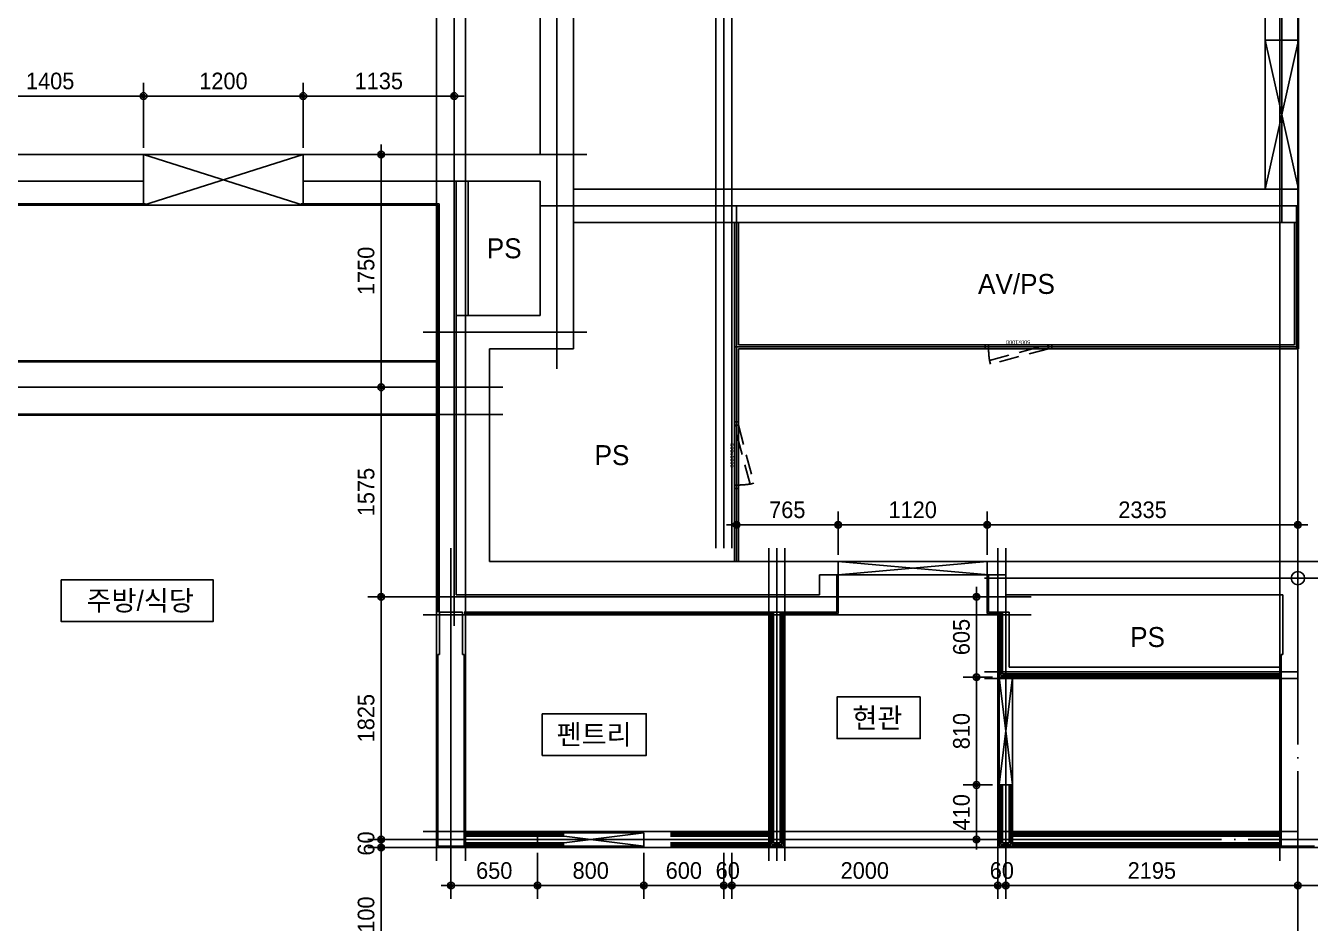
# Model space of a CAD drawing. Header units: millimetres. Extents: x 0 to 92204, y -190080 to 23760.
# Drawn here: x 60451 to 70105, y -147703 to -140954 of the extents above; entities that cross this region are included whole.
import ezdxf
from ezdxf.enums import TextEntityAlignment as Align
from ezdxf.xclip import XClip

# ---------------------------------------------------------------- set-up
doc = ezdxf.new("R2010")
doc.units = ezdxf.units.MM
doc.header["$LTSCALE"] = 100
doc.header["$XCLIPFRAME"] = 0
for name, pattern in [('AUDIT_D_220706163347-0', [0]), ('CEN', [62, 60, -1, 0, -1]), ('HIDDEN', [9.525, 6.35, -3.175]), ('xr-101_102동-2F$0$HID', [2.3, 1.5, -0.8])]:
    doc.linetypes.add(name, pattern=pattern)
doc.layers.get('defpoints').update_dxf_attribs({"color": 139})
for name, color, linetype in [('A-STEEL', 4, 'Continuous'), ('AA-XXXX-DIMS', 7, 'Continuous'), ('AA-XXXX-TEXT#LEV', 3, 'Continuous'), ('CEN_CON', 1, 'CEN'), ('CEN_WALL', 12, 'CEN'), ('CONC', 2, 'Continuous'), ('DIM', 7, 'AUDIT_D_220706163347-0'), ('ELE3_CON', 7, 'Continuous'), ('MC', 135, 'Continuous'), ('ROM', 7, 'AUDIT_D_220706163347-0'), ('WAL', 3, 'Continuous'), ('WAL_DRY', 7, 'Continuous'), ('xr-101_102동-2F$0$AA-DWXM-DOOR(PS점검구)', 4, 'xr-101_102동-2F$0$HID'), ('실명', 3, 'AUDIT_D_220706163347-0'), ('실명박스', 7, 'AUDIT_D_220706163347-0'), ('창호-open', 4, 'Continuous'), ('확장', 8, 'HIDDEN')]:
    doc.layers.add(name, color=color, linetype=linetype)
for name, color, linetype, plot in [('AA-XXXX-MC', 153, 'AUDIT_D_220706163347-0', False), ('Defpoint', 135, 'Continuous', False), ('xr-101_102동-2F$0$DEFPOINT', 231, 'Continuous', False)]:
    doc.layers.add(name, color=color, linetype=linetype, plot=plot)
doc.styles.add('HAUD01', font='Dotum.ttf')
doc.styles.add('xr-101_102동-2F$0$HAUD01', font='Dotum.ttf')
doc.styles.add('돋움', font='Dotum.ttf')
doc.dimstyles.new('내부100', dxfattribs={"dimscale": 50, "dimtxt": 2.5, "dimasz": 1, "dimexe": 2, "dimexo": 1, "dimgap": 1, "dimtad": 1, "dimdec": 0, "dimzin": 0, "dimdsep": 46, "dimtxsty": '돋움', "dimblk1": 'DIMDOT', "dimblk2": 'DIMDOT', "dimsah": 1, "dimcen": 0.09, "dimdle": 2, "dimclrd": 7, "dimclre": 7, "dimclrt": 3, "dimadec": 0, "dimazin": 0, "dimtfac": 1, "dimtdec": 0, "dimtix": 1, "dimtmove": 2, "dimatfit": 3, "dimldrblk": 'DIMDOT', "dimfxl": 1, "dimtolj": 1, "dimtzin": 0, "dimarcsym": 0})

# ---------------------------------------------------------------- blocks, each defined once
blk = doc.blocks.new('A$C38A1636F')
at = {"layer": 'xr-101_102동-2F$0$AA-DWXM-DOOR(PS점검구)'}
for p, q in [((225, 0), (-225, 0)), ((-225, -30), (225, -30))]:
    blk.add_line(p, q, dxfattribs=at)
for points in [[(-250, 0), (-225, 0), (-225, -30), (-250, -30)], [(250, 0), (225, 0), (225, -30), (250, -30)], [(-209.7, -146.5), (-217.4, -117.5), (217.2, -1), (225, -30)]]:
    blk.add_lwpolyline(points, close=True, dxfattribs=at)
blk.add_arc((385.2, -21.3), 610.2, 180.81816, 189.07051, dxfattribs=at)
at = {"layer": 'xr-101_102동-2F$0$DEFPOINT', "style": 'xr-101_102동-2F$0$HAUD01'}
blk.add_text('500x1000', height=30, rotation=180, dxfattribs=at).set_placement((-2.5, 18.6), align=Align.MIDDLE_CENTER)
blk = doc.blocks.new('CO-106-MF', base_point=(321577.8, -11662.9))
at = {"layer": 'A-STEEL'}
for p, q in [((352677.8, -11662.9), (352677.8, -9112.9)), ((352707.8, -10032.9), (352707.8, -9112.9)), ((356887.8, -10032.9), (356887.8, -9112.9)), ((356917.8, -10062.9), (356917.8, -9112.9)), ((352707.8, -10032.9), (356887.8, -10032.9)), ((352707.8, -10062.9), (356917.8, -10062.9)), ((352707.8, -11662.9), (352707.8, -10062.9))]:
    blk.add_line(p, q, dxfattribs=at)
at = {"layer": 'CEN_CON'}
for p, q in [((351342.8, -9112.9), (351342.8, -6012.9)), ((356792.8, -9112.9), (356792.8, -6012.9)), ((356917.8, -8987.9), (351217.8, -8987.9)), ((352692.8, -11662.9), (352692.8, -8987.9)), ((356902.8, -10062.9), (356902.8, -8987.9)), ((352677.8, -10047.9), (356917.8, -10047.9))]:
    blk.add_line(p, q, dxfattribs=at)
at = {"layer": 'CONC'}
for p, q in [((351217.8, -8602.9), (351217.8, -6012.9)), ((351467.8, -8862.9), (351467.8, -6262.9)), ((356667.8, -7742.9), (356667.8, -6262.9)), ((356917.8, -7742.9), (356917.8, -6262.9)), ((356917.8, -7742.9), (356667.8, -7742.9)), ((356917.8, -8862.9), (351467.8, -8862.9)), ((356917.8, -9112.9), (356917.8, -8862.9)), ((356917.8, -9112.9), (351467.8, -9112.9))]:
    blk.add_line(p, q, dxfattribs=at)
at = {"layer": 'AA-XXXX-TEXT#LEV'}
blk.add_blockref('A$C38A1636F', (354812.8, -10032.9), dxfattribs=at)
at = {"layer": 'AA-XXXX-TEXT#LEV', "rotation": 90}
blk.add_blockref('A$C38A1636F', (352677.8, -10862.9), dxfattribs=at)
blk = doc.blocks.new('U-131A(확장)2', base_point=(284085.3, -82263.2))
at = {"layer": 'CEN_CON'}
for p, q in [((292680.3, -71628.2), (292680.3, -75471.1)), ((293450.3, -71628.2), (293450.3, -73538.2)), ((283785.3, -71928.2), (293675.3, -71928.2)), ((293675.3, -73263.2), (292445.3, -73263.2)), ((292655.3, -77238.2), (292655.3, -74888.2)), ((299020.3, -82563.2), (299020.3, -74888.2)), ((299020.3, -82563.2), (299020.3, -74888.2)), ((296665.3, -75113.2), (299020.3, -75113.2)), ((300975.3, -75113.2), (299020.3, -75113.2)), ((292445.3, -75253.2), (297015.3, -75253.2))]:
    blk.add_line(p, q, dxfattribs=at)
at = {"layer": 'CEN_WALL'}
for p, q in [((288645.3, -73678.2), (293045.3, -73678.2)), ((295105.3, -77238.2), (295105.3, -74888.2)), ((296825.3, -74888.2), (296825.3, -77238.2)), ((299020.3, -75818.2), (296665.3, -75818.2)), ((292445.3, -77078.2), (299020.3, -77078.2)), ((299020.3, -77078.2), (301078.3, -77078.2))]:
    blk.add_line(p, q, dxfattribs=at)
at = {"layer": 'CONC'}
for p, q in [((288505.3, -71928.2), (290345.3, -71928.2)), ((290345.3, -72128.2), (290345.3, -71928.2)), ((291545.3, -71928.2), (293575.3, -71928.2)), ((291545.3, -72128.2), (291545.3, -71928.2)), ((293575.3, -71928.2), (293575.3, -73388.2)), ((288505.3, -72128.2), (290345.3, -72128.2)), ((291545.3, -72128.2), (293325.3, -72128.2)), ((293325.3, -72128.2), (293325.3, -73138.2)), ((293325.3, -73138.2), (292695.3, -73138.2)), ((292695.3, -73138.2), (292695.3, -75238.2)), ((293575.3, -73388.2), (292945.3, -73388.2)), ((292945.3, -73388.2), (292945.3, -74988.2)), ((292945.3, -74988.2), (295565.3, -74988.2)), ((295565.3, -74988.2), (295565.3, -75088.2)), ((296685.3, -74988.2), (299020.3, -74988.2)), ((296685.3, -74988.2), (296685.3, -75088.2)), ((305095.3, -74988.2), (299020.3, -74988.2)), ((295565.3, -75088.2), (295425.3, -75088.2)), ((295425.3, -75088.2), (295425.3, -75238.2)), ((296685.3, -75088.2), (296825.3, -75088.2)), ((296825.3, -75088.2), (296825.3, -75238.2)), ((292695.3, -75238.2), (295425.3, -75238.2)), ((296825.3, -75238.2), (298908.3, -75238.2)), ((298908.3, -75688.2), (298908.3, -75238.2)), ((292568.3, -75688.2), (292568.3, -75368.2)), ((292742.3, -75368.2), (292568.3, -75368.2)), ((292742.3, -75688.2), (292742.3, -75368.2)), ((292555.3, -77128.2), (292555.3, -75688.2)), ((292568.3, -75688.2), (292555.3, -75688.2)), ((292755.3, -75688.2), (292742.3, -75688.2)), ((292755.3, -77128.2), (292755.3, -75688.2)), ((298895.3, -77128.2), (298895.3, -75688.2)), ((298908.3, -75688.2), (298895.3, -75688.2)), ((292555.3, -77128.2), (292755.3, -77128.2)), ((298895.3, -77128.2), (299020.3, -77128.2)), ((299145.3, -77128.2), (299020.3, -77128.2))]:
    blk.add_line(p, q, dxfattribs=at)
at = {"layer": 'Defpoint'}
blk.add_circle((299020.3, -75113.2), 50, dxfattribs=at)
blk.add_circle((299020.3, -75113.2), 50, dxfattribs=at)
at = {"layer": 'ELE3_CON'}
blk.add_line((291545.3, -71928.2), (290345.3, -71928.2), dxfattribs=at)
at = {"layer": 'MC'}
for p, q in [((292545.3, -77238.2), (292545.3, -71628.2)), ((288645.3, -73883.2), (293045.3, -73883.2)), ((292765.3, -77238.2), (292765.3, -74888.2)), ((295045.3, -77238.2), (295045.3, -74888.2)), ((295165.3, -77238.2), (295165.3, -74888.2)), ((296765.3, -74888.2), (296765.3, -77238.2)), ((298885.3, -77238.2), (298885.3, -74888.2)), ((292445.3, -75388.2), (297015.3, -75388.2)), ((299020.3, -75868.2), (296665.3, -75868.2)), ((292445.3, -77018.2), (299020.3, -77018.2)), ((292445.3, -77138.2), (299020.3, -77138.2)), ((305595.3, -77138.2), (299020.3, -77138.2))]:
    blk.add_line(p, q, dxfattribs=at)
at = {"layer": 'WAL'}
for p, q in [((292695.3, -73138.2), (292695.3, -72128.2)), ((292785.3, -73138.2), (292785.3, -72128.2))]:
    blk.add_line(p, q, dxfattribs=at)
at = {"layer": 'WAL_DRY'}
for p, q in [((289085.3, -72298.2), (290360.3, -72298.2)), ((289095.3, -72308.2), (290360.3, -72308.2)), ((291530.3, -72298.2), (292565.3, -72298.2)), ((291530.3, -72308.2), (292555.3, -72308.2)), ((292555.3, -72308.2), (292555.3, -75368.2)), ((292565.3, -72298.2), (292565.3, -75368.2)), ((295555.3, -75368.2), (295555.3, -75088.2)), ((295565.3, -75378.2), (295565.3, -75088.2)), ((296685.3, -75378.2), (296685.3, -75088.2)), ((296695.3, -75368.2), (296695.3, -75088.2)), ((292755.3, -75368.2), (295555.3, -75368.2)), ((292755.3, -75378.2), (295055.3, -75378.2)), ((295055.3, -77128.2), (295055.3, -75368.2)), ((295067.8, -77115.7), (295067.8, -75368.2)), ((295080.3, -77103.2), (295080.3, -75368.2)), ((295130.3, -77103.2), (295130.3, -75368.2)), ((295142.8, -77115.7), (295142.8, -75368.2)), ((295155.3, -77128.2), (295155.3, -75368.2)), ((295155.3, -75378.2), (295565.3, -75378.2)), ((296685.3, -75378.2), (296775.3, -75378.2)), ((296695.3, -75368.2), (296775.3, -75368.2)), ((296775.3, -75368.2), (296775.3, -75858.2)), ((296775.3, -75368.2), (296850.3, -75368.2)), ((296787.8, -75368.2), (296787.8, -75845.7)), ((296800.3, -75368.2), (296800.3, -75833.2)), ((296850.3, -75368.2), (296850.3, -75783.2)), ((298895.3, -75783.2), (296850.3, -75783.2)), ((298895.3, -75858.2), (296775.3, -75858.2)), ((298895.3, -75845.7), (296787.8, -75845.7)), ((298895.3, -75833.2), (296800.3, -75833.2)), ((296775.3, -76668.2), (296775.3, -77128.2)), ((296787.8, -76668.2), (296787.8, -77115.7)), ((296800.3, -76668.2), (296800.3, -77103.2)), ((296850.3, -76668.2), (296850.3, -77103.2)), ((296862.8, -76668.2), (296862.8, -77115.7)), ((296875.3, -76668.2), (296875.3, -77128.2)), ((292755.3, -77028.2), (293505.3, -77028.2)), ((292755.3, -77040.7), (293505.3, -77040.7)), ((294305.3, -77028.2), (295055.3, -77028.2)), ((294305.3, -77040.7), (295055.3, -77040.7)), ((296875.3, -77028.2), (298895.3, -77028.2)), ((296875.3, -77040.7), (298895.3, -77040.7)), ((292755.3, -77053.2), (293505.3, -77053.2)), ((292755.3, -77103.2), (293505.3, -77103.2)), ((292755.3, -77115.7), (293505.3, -77115.7)), ((292755.3, -77128.2), (293505.3, -77128.2)), ((294305.3, -77053.2), (295055.3, -77053.2)), ((294305.3, -77103.2), (295055.3, -77103.2)), ((294305.3, -77115.7), (295055.3, -77115.7)), ((294305.3, -77128.2), (295055.3, -77128.2)), ((295055.3, -77128.2), (295155.3, -77128.2)), ((295067.8, -77115.7), (295142.8, -77115.7)), ((295080.3, -77103.2), (295130.3, -77103.2)), ((296775.3, -77128.2), (296875.3, -77128.2)), ((296787.8, -77115.7), (296862.8, -77115.7)), ((296800.3, -77103.2), (296850.3, -77103.2)), ((296875.3, -77053.2), (298895.3, -77053.2)), ((296875.3, -77103.2), (298895.3, -77103.2)), ((296875.3, -77115.7), (298895.3, -77115.7)), ((296875.3, -77128.2), (298895.3, -77128.2))]:
    blk.add_line(p, q, dxfattribs=at)
at = {"layer": '확장', "ltscale": 0.5, "const_width": 20, "flags": 128}
for points in [[(288745.3, -73933.2), (288745.3, -73483.2), (292555.3, -73483.2)], [(289095.3, -74323.2), (289145.3, -74323.2), (289145.3, -73883.2), (292555.3, -73883.2)]]:
    blk.add_lwpolyline(points, dxfattribs=at)
blk = doc.blocks.new('DIMDOT')
at = {"layer": 'AA-XXXX-DIMS'}
for p, q in [((-1.5, 0), (1.5, 0)), ((0, -1.5), (0, 1.5))]:
    blk.add_line(p, q, dxfattribs=at)
for radius in [0.5, 0.25]:
    blk.add_circle((0, 0), radius, dxfattribs=at)
blk = doc.blocks.new('*D1836')
at = {"layer": 'defpoints', "color": 0, "transparency": 16777216}
for p in [(63646.9, -147123), (64296.9, -147123), (64296.9, -147419.4)]:
    blk.add_point(p, dxfattribs=at)
at = {"layer": 'DIM', "color": 7, "lineweight": -2, "transparency": 16777216}
for p, q in [((63646.9, -147173), (63646.9, -147519.4)), ((64296.9, -147173), (64296.9, -147519.4)), ((63696.9, -147419.4), (64246.9, -147419.4))]:
    blk.add_line(p, q, dxfattribs=at)
at = {"layer": 'DIM', "color": 7, "lineweight": -2, "transparency": 16777216, "xscale": 50, "yscale": 50, "zscale": 50, "rotation": 180}
blk.add_blockref('DIMDOT', (63646.9, -147419.4), dxfattribs=at)
at = {"layer": 'DIM', "color": 7, "lineweight": -2, "transparency": 16777216, "xscale": 50, "yscale": 50, "zscale": 50}
blk.add_blockref('DIMDOT', (64296.9, -147419.4), dxfattribs=at)
at = {"layer": 'DIM', "color": 3, "transparency": 16777216, "insert": (63971.9, -147306.8), "char_height": 125, "attachment_point": 5, "style": '돋움'}
blk.add_mtext('\\A1;650', dxfattribs=at)
blk = doc.blocks.new('*D1837')
at = {"layer": 'defpoints', "color": 0, "transparency": 16777216}
for p in [(64296.9, -147123), (65096.9, -147123), (65096.9, -147419.4)]:
    blk.add_point(p, dxfattribs=at)
at = {"layer": 'DIM', "color": 7, "lineweight": -2, "transparency": 16777216}
for p, q in [((64296.9, -147173), (64296.9, -147519.4)), ((65096.9, -147173), (65096.9, -147519.4)), ((64346.9, -147419.4), (65046.9, -147419.4))]:
    blk.add_line(p, q, dxfattribs=at)
at = {"layer": 'DIM', "color": 7, "lineweight": -2, "transparency": 16777216, "xscale": 50, "yscale": 50, "zscale": 50, "rotation": 180}
blk.add_blockref('DIMDOT', (64296.9, -147419.4), dxfattribs=at)
at = {"layer": 'DIM', "color": 7, "lineweight": -2, "transparency": 16777216, "xscale": 50, "yscale": 50, "zscale": 50}
blk.add_blockref('DIMDOT', (65096.9, -147419.4), dxfattribs=at)
at = {"layer": 'DIM', "color": 3, "transparency": 16777216, "insert": (64696.9, -147306.8), "char_height": 125, "attachment_point": 5, "style": '돋움'}
blk.add_mtext('\\A1;800', dxfattribs=at)
blk = doc.blocks.new('*D1838')
at = {"layer": 'defpoints', "color": 0, "transparency": 16777216}
for p in [(65096.9, -147123), (65696.9, -147123), (65696.9, -147419.4)]:
    blk.add_point(p, dxfattribs=at)
at = {"layer": 'DIM', "color": 7, "lineweight": -2, "transparency": 16777216}
for p, q in [((65096.9, -147173), (65096.9, -147519.4)), ((65696.9, -147173), (65696.9, -147519.4)), ((65146.9, -147419.4), (65646.9, -147419.4))]:
    blk.add_line(p, q, dxfattribs=at)
at = {"layer": 'DIM', "color": 7, "lineweight": -2, "transparency": 16777216, "xscale": 50, "yscale": 50, "zscale": 50, "rotation": 180}
blk.add_blockref('DIMDOT', (65096.9, -147419.4), dxfattribs=at)
at = {"layer": 'DIM', "color": 7, "lineweight": -2, "transparency": 16777216, "xscale": 50, "yscale": 50, "zscale": 50}
blk.add_blockref('DIMDOT', (65696.9, -147419.4), dxfattribs=at)
at = {"layer": 'DIM', "color": 3, "transparency": 16777216, "insert": (65396.9, -147306.8), "char_height": 125, "attachment_point": 5, "style": '돋움'}
blk.add_mtext('\\A1;600', dxfattribs=at)
blk = doc.blocks.new('*D1839')
at = {"layer": 'defpoints', "color": 0, "transparency": 16777216}
for p in [(65696.9, -147123), (65756.9, -147123), (65756.9, -147419.4)]:
    blk.add_point(p, dxfattribs=at)
at = {"layer": 'DIM', "color": 7, "lineweight": -2, "transparency": 16777216}
for p, q in [((65696.9, -147173), (65696.9, -147519.4)), ((65756.9, -147173), (65756.9, -147519.4)), ((65646.9, -147419.4), (65596.9, -147419.4)), ((65696.9, -147419.4), (65756.9, -147419.4)), ((65806.9, -147419.4), (65856.9, -147419.4))]:
    blk.add_line(p, q, dxfattribs=at)
at = {"layer": 'DIM', "color": 7, "lineweight": -2, "transparency": 16777216, "xscale": 50, "yscale": 50, "zscale": 50}
blk.add_blockref('DIMDOT', (65696.9, -147419.4), dxfattribs=at)
at = {"layer": 'DIM', "color": 7, "lineweight": -2, "transparency": 16777216, "xscale": 50, "yscale": 50, "zscale": 50, "rotation": 180}
blk.add_blockref('DIMDOT', (65756.9, -147419.4), dxfattribs=at)
at = {"layer": 'DIM', "color": 3, "transparency": 16777216, "insert": (65726.9, -147306.8), "char_height": 125, "attachment_point": 5, "style": '돋움'}
blk.add_mtext('\\A1;60', dxfattribs=at)
blk = doc.blocks.new('*D1840')
at = {"layer": 'defpoints', "color": 0, "transparency": 16777216}
for p in [(65756.9, -147123), (67756.9, -147123), (67756.9, -147419.4)]:
    blk.add_point(p, dxfattribs=at)
at = {"layer": 'DIM', "color": 7, "lineweight": -2, "transparency": 16777216}
for p, q in [((65756.9, -147173), (65756.9, -147519.4)), ((67756.9, -147173), (67756.9, -147519.4)), ((65806.9, -147419.4), (67706.9, -147419.4))]:
    blk.add_line(p, q, dxfattribs=at)
at = {"layer": 'DIM', "color": 7, "lineweight": -2, "transparency": 16777216, "xscale": 50, "yscale": 50, "zscale": 50, "rotation": 180}
blk.add_blockref('DIMDOT', (65756.9, -147419.4), dxfattribs=at)
at = {"layer": 'DIM', "color": 7, "lineweight": -2, "transparency": 16777216, "xscale": 50, "yscale": 50, "zscale": 50}
blk.add_blockref('DIMDOT', (67756.9, -147419.4), dxfattribs=at)
at = {"layer": 'DIM', "color": 3, "transparency": 16777216, "insert": (66756.9, -147306.8), "char_height": 125, "attachment_point": 5, "style": '돋움'}
blk.add_mtext('\\A1;2000', dxfattribs=at)
blk = doc.blocks.new('*D1841')
at = {"layer": 'defpoints', "color": 0, "transparency": 16777216}
for p in [(67756.9, -147123), (67816.9, -147123), (67816.9, -147419.4)]:
    blk.add_point(p, dxfattribs=at)
at = {"layer": 'DIM', "color": 7, "lineweight": -2, "transparency": 16777216}
for p, q in [((67756.9, -147173), (67756.9, -147519.4)), ((67816.9, -147173), (67816.9, -147519.4)), ((67706.9, -147419.4), (67656.9, -147419.4)), ((67756.9, -147419.4), (67816.9, -147419.4)), ((67866.9, -147419.4), (67916.9, -147419.4))]:
    blk.add_line(p, q, dxfattribs=at)
at = {"layer": 'DIM', "color": 7, "lineweight": -2, "transparency": 16777216, "xscale": 50, "yscale": 50, "zscale": 50}
blk.add_blockref('DIMDOT', (67756.9, -147419.4), dxfattribs=at)
at = {"layer": 'DIM', "color": 7, "lineweight": -2, "transparency": 16777216, "xscale": 50, "yscale": 50, "zscale": 50, "rotation": 180}
blk.add_blockref('DIMDOT', (67816.9, -147419.4), dxfattribs=at)
at = {"layer": 'DIM', "color": 3, "transparency": 16777216, "insert": (67786.9, -147306.8), "char_height": 125, "attachment_point": 5, "style": '돋움'}
blk.add_mtext('\\A1;60', dxfattribs=at)
blk = doc.blocks.new('*D1842')
at = {"layer": 'defpoints', "color": 0, "transparency": 16777216}
for p in [(67816.9, -147123), (70011.9, -147123), (70011.9, -147419.4)]:
    blk.add_point(p, dxfattribs=at)
at = {"layer": 'DIM', "color": 7, "lineweight": -2, "transparency": 16777216}
for p, q in [((67816.9, -147173), (67816.9, -147519.4)), ((70011.9, -147173), (70011.9, -147519.4)), ((67866.9, -147419.4), (69961.9, -147419.4))]:
    blk.add_line(p, q, dxfattribs=at)
at = {"layer": 'DIM', "color": 7, "lineweight": -2, "transparency": 16777216, "xscale": 50, "yscale": 50, "zscale": 50, "rotation": 180}
blk.add_blockref('DIMDOT', (67816.9, -147419.4), dxfattribs=at)
at = {"layer": 'DIM', "color": 7, "lineweight": -2, "transparency": 16777216, "xscale": 50, "yscale": 50, "zscale": 50}
blk.add_blockref('DIMDOT', (70011.9, -147419.4), dxfattribs=at)
at = {"layer": 'DIM', "color": 3, "transparency": 16777216, "insert": (68914.4, -147306.8), "char_height": 125, "attachment_point": 5, "style": '돋움'}
blk.add_mtext('\\A1;2195', dxfattribs=at)
blk = doc.blocks.new('*D1843')
at = {"layer": 'defpoints', "color": 0, "transparency": 16777216}
for p in [(70011.9, -147123), (71976.9, -147123), (71976.9, -147419.4)]:
    blk.add_point(p, dxfattribs=at)
at = {"layer": 'DIM', "color": 7, "lineweight": -2, "transparency": 16777216}
for p, q in [((70011.9, -147173), (70011.9, -147519.4)), ((71976.9, -147173), (71976.9, -147519.4)), ((70061.9, -147419.4), (71926.9, -147419.4))]:
    blk.add_line(p, q, dxfattribs=at)
at = {"layer": 'DIM', "color": 7, "lineweight": -2, "transparency": 16777216, "xscale": 50, "yscale": 50, "zscale": 50, "rotation": 180}
blk.add_blockref('DIMDOT', (70011.9, -147419.4), dxfattribs=at)
at = {"layer": 'DIM', "color": 7, "lineweight": -2, "transparency": 16777216, "xscale": 50, "yscale": 50, "zscale": 50}
blk.add_blockref('DIMDOT', (71976.9, -147419.4), dxfattribs=at)
at = {"layer": 'DIM', "color": 3, "transparency": 16777216, "insert": (70994.4, -147306.8), "char_height": 125, "attachment_point": 5, "style": '돋움'}
blk.add_mtext('\\A1;1965', dxfattribs=at)
blk = doc.blocks.new('*D1882')
at = {"layer": 'defpoints', "color": 0, "transparency": 16777216}
for p in [(62536.9, -141483.4), (62536.9, -141923), (63671.9, -141923)]:
    blk.add_point(p, dxfattribs=at)
at = {"layer": 'DIM', "color": 7, "lineweight": -2, "transparency": 16777216}
for p, q in [((62536.9, -141873), (62536.9, -141383.4)), ((63671.9, -141873), (63671.9, -141383.4)), ((63621.9, -141483.4), (62586.9, -141483.4))]:
    blk.add_line(p, q, dxfattribs=at)
at = {"layer": 'DIM', "color": 7, "lineweight": -2, "transparency": 16777216, "xscale": 50, "yscale": 50, "zscale": 50, "rotation": 180}
blk.add_blockref('DIMDOT', (62536.9, -141483.4), dxfattribs=at)
at = {"layer": 'DIM', "color": 7, "lineweight": -2, "transparency": 16777216, "xscale": 50, "yscale": 50, "zscale": 50}
blk.add_blockref('DIMDOT', (63671.9, -141483.4), dxfattribs=at)
at = {"layer": 'DIM', "color": 3, "transparency": 16777216, "insert": (63104.4, -141370.8), "char_height": 125, "attachment_point": 5, "style": '돋움'}
blk.add_mtext('\\A1;1135', dxfattribs=at)
blk = doc.blocks.new('*D1883')
at = {"layer": 'defpoints', "color": 0, "transparency": 16777216}
for p in [(61336.9, -141483.4), (61336.9, -141923), (62536.9, -141923)]:
    blk.add_point(p, dxfattribs=at)
at = {"layer": 'DIM', "color": 7, "lineweight": -2, "transparency": 16777216}
for p, q in [((61336.9, -141873), (61336.9, -141383.4)), ((62536.9, -141873), (62536.9, -141383.4)), ((62486.9, -141483.4), (61386.9, -141483.4))]:
    blk.add_line(p, q, dxfattribs=at)
at = {"layer": 'DIM', "color": 7, "lineweight": -2, "transparency": 16777216, "xscale": 50, "yscale": 50, "zscale": 50, "rotation": 180}
blk.add_blockref('DIMDOT', (61336.9, -141483.4), dxfattribs=at)
at = {"layer": 'DIM', "color": 7, "lineweight": -2, "transparency": 16777216, "xscale": 50, "yscale": 50, "zscale": 50}
blk.add_blockref('DIMDOT', (62536.9, -141483.4), dxfattribs=at)
at = {"layer": 'DIM', "color": 3, "transparency": 16777216, "insert": (61936.9, -141370.8), "char_height": 125, "attachment_point": 5, "style": '돋움'}
blk.add_mtext('\\A1;1200', dxfattribs=at)
blk = doc.blocks.new('*D1884')
at = {"layer": 'defpoints', "color": 0, "transparency": 16777216}
for p in [(59931.9, -141483.4), (59931.9, -141923), (61336.9, -141923)]:
    blk.add_point(p, dxfattribs=at)
at = {"layer": 'DIM', "color": 7, "lineweight": -2, "transparency": 16777216}
for p, q in [((59931.9, -141873), (59931.9, -141383.4)), ((61336.9, -141873), (61336.9, -141383.4)), ((61286.9, -141483.4), (59981.9, -141483.4))]:
    blk.add_line(p, q, dxfattribs=at)
at = {"layer": 'DIM', "color": 7, "lineweight": -2, "transparency": 16777216, "xscale": 50, "yscale": 50, "zscale": 50, "rotation": 180}
blk.add_blockref('DIMDOT', (59931.9, -141483.4), dxfattribs=at)
at = {"layer": 'DIM', "color": 7, "lineweight": -2, "transparency": 16777216, "xscale": 50, "yscale": 50, "zscale": 50}
blk.add_blockref('DIMDOT', (61336.9, -141483.4), dxfattribs=at)
at = {"layer": 'DIM', "color": 3, "transparency": 16777216, "insert": (60634.4, -141370.8), "char_height": 125, "attachment_point": 5, "style": '돋움'}
blk.add_mtext('\\A1;1405', dxfattribs=at)
blk = doc.blocks.new('*D1891')
at = {"layer": 'defpoints', "color": 0, "transparency": 16777216}
for p in [(67596.2, -146663), (67766.9, -146663), (67766.9, -147073)]:
    blk.add_point(p, dxfattribs=at)
at = {"layer": 'DIM', "color": 7, "lineweight": -2, "transparency": 16777216}
for p, q in [((67716.9, -146663), (67496.2, -146663)), ((67596.2, -147023), (67596.2, -146713)), ((67716.9, -147073), (67496.2, -147073))]:
    blk.add_line(p, q, dxfattribs=at)
at = {"layer": 'DIM', "color": 7, "lineweight": -2, "transparency": 16777216, "xscale": 50, "yscale": 50, "zscale": 50}
for p, rotation in [((67596.2, -146663), 90), ((67596.2, -147073), 270)]:
    blk.add_blockref('DIMDOT', p, dxfattribs=dict(at, rotation=rotation))
at = {"layer": 'DIM', "color": 3, "transparency": 16777216, "insert": (67483.6, -146868), "char_height": 125, "attachment_point": 5, "rotation": 90, "style": '돋움'}
blk.add_mtext('\\A1;410', dxfattribs=at)
blk = doc.blocks.new('*D1892')
at = {"layer": 'defpoints', "color": 0, "transparency": 16777216}
for p in [(67596.2, -145853), (67766.9, -145853), (67766.9, -146663)]:
    blk.add_point(p, dxfattribs=at)
at = {"layer": 'DIM', "color": 7, "lineweight": -2, "transparency": 16777216}
for p, q in [((67716.9, -145853), (67496.2, -145853)), ((67596.2, -146613), (67596.2, -145903)), ((67716.9, -146663), (67496.2, -146663))]:
    blk.add_line(p, q, dxfattribs=at)
at = {"layer": 'DIM', "color": 7, "lineweight": -2, "transparency": 16777216, "xscale": 50, "yscale": 50, "zscale": 50}
for p, rotation in [((67596.2, -145853), 90), ((67596.2, -146663), 270)]:
    blk.add_blockref('DIMDOT', p, dxfattribs=dict(at, rotation=rotation))
at = {"layer": 'DIM', "color": 3, "transparency": 16777216, "insert": (67483.6, -146258), "char_height": 125, "attachment_point": 5, "rotation": 90, "style": '돋움'}
blk.add_mtext('\\A1;810', dxfattribs=at)
blk = doc.blocks.new('*D1893')
at = {"layer": 'defpoints', "color": 0, "transparency": 16777216}
for p in [(67596.2, -145248), (67766.9, -145248), (67766.9, -145853)]:
    blk.add_point(p, dxfattribs=at)
at = {"layer": 'DIM', "color": 7, "lineweight": -2, "transparency": 16777216}
for p, q in [((67716.9, -145248), (67496.2, -145248)), ((67596.2, -145803), (67596.2, -145298)), ((67716.9, -145853), (67496.2, -145853))]:
    blk.add_line(p, q, dxfattribs=at)
at = {"layer": 'DIM', "color": 7, "lineweight": -2, "transparency": 16777216, "xscale": 50, "yscale": 50, "zscale": 50}
for p, rotation in [((67596.2, -145248), 90), ((67596.2, -145853), 270)]:
    blk.add_blockref('DIMDOT', p, dxfattribs=dict(at, rotation=rotation))
at = {"layer": 'DIM', "color": 3, "transparency": 16777216, "insert": (67483.6, -145550.5), "char_height": 125, "attachment_point": 5, "rotation": 90, "style": '돋움'}
blk.add_mtext('\\A1;605', dxfattribs=at)
blk = doc.blocks.new('*D1894')
at = {"layer": 'defpoints', "color": 0, "transparency": 16777216}
for p in [(66556.9, -144707.1), (65791.9, -144983), (66556.9, -144983)]:
    blk.add_point(p, dxfattribs=at)
at = {"layer": 'DIM', "color": 7, "lineweight": -2, "transparency": 16777216}
for p, q in [((65791.9, -144933), (65791.9, -144607.1)), ((66556.9, -144933), (66556.9, -144607.1)), ((65841.9, -144707.1), (66506.9, -144707.1))]:
    blk.add_line(p, q, dxfattribs=at)
at = {"layer": 'DIM', "color": 7, "lineweight": -2, "transparency": 16777216, "xscale": 50, "yscale": 50, "zscale": 50, "rotation": 180}
blk.add_blockref('DIMDOT', (65791.9, -144707.1), dxfattribs=at)
at = {"layer": 'DIM', "color": 7, "lineweight": -2, "transparency": 16777216, "xscale": 50, "yscale": 50, "zscale": 50}
blk.add_blockref('DIMDOT', (66556.9, -144707.1), dxfattribs=at)
at = {"layer": 'DIM', "color": 3, "transparency": 16777216, "insert": (66174.4, -144594.5), "char_height": 125, "attachment_point": 5, "style": '돋움'}
blk.add_mtext('\\A1;765', dxfattribs=at)
blk = doc.blocks.new('*D1895')
at = {"layer": 'defpoints', "color": 0, "transparency": 16777216}
for p in [(67676.9, -144707.1), (66556.9, -144983), (67676.9, -144983)]:
    blk.add_point(p, dxfattribs=at)
at = {"layer": 'DIM', "color": 7, "lineweight": -2, "transparency": 16777216}
for p, q in [((66556.9, -144933), (66556.9, -144607.1)), ((67676.9, -144933), (67676.9, -144607.1)), ((66606.9, -144707.1), (67626.9, -144707.1))]:
    blk.add_line(p, q, dxfattribs=at)
at = {"layer": 'DIM', "color": 7, "lineweight": -2, "transparency": 16777216, "xscale": 50, "yscale": 50, "zscale": 50, "rotation": 180}
blk.add_blockref('DIMDOT', (66556.9, -144707.1), dxfattribs=at)
at = {"layer": 'DIM', "color": 7, "lineweight": -2, "transparency": 16777216, "xscale": 50, "yscale": 50, "zscale": 50}
blk.add_blockref('DIMDOT', (67676.9, -144707.1), dxfattribs=at)
at = {"layer": 'DIM', "color": 3, "transparency": 16777216, "insert": (67116.9, -144594.5), "char_height": 125, "attachment_point": 5, "style": '돋움'}
blk.add_mtext('\\A1;1120', dxfattribs=at)
blk = doc.blocks.new('*D1896')
at = {"layer": 'defpoints', "color": 0, "transparency": 16777216}
for p in [(70011.9, -144707.1), (67676.9, -144983), (70011.9, -144983)]:
    blk.add_point(p, dxfattribs=at)
at = {"layer": 'DIM', "color": 7, "lineweight": -2, "transparency": 16777216}
for p, q in [((67676.9, -144933), (67676.9, -144607.1)), ((70011.9, -144933), (70011.9, -144607.1)), ((67726.9, -144707.1), (69961.9, -144707.1))]:
    blk.add_line(p, q, dxfattribs=at)
at = {"layer": 'DIM', "color": 7, "lineweight": -2, "transparency": 16777216, "xscale": 50, "yscale": 50, "zscale": 50, "rotation": 180}
blk.add_blockref('DIMDOT', (67676.9, -144707.1), dxfattribs=at)
at = {"layer": 'DIM', "color": 7, "lineweight": -2, "transparency": 16777216, "xscale": 50, "yscale": 50, "zscale": 50}
blk.add_blockref('DIMDOT', (70011.9, -144707.1), dxfattribs=at)
at = {"layer": 'DIM', "color": 3, "transparency": 16777216, "insert": (68844.4, -144594.5), "char_height": 125, "attachment_point": 5, "style": '돋움'}
blk.add_mtext('\\A1;2335', dxfattribs=at)
blk = doc.blocks.new('*D1776')
at = {"layer": 'defpoints', "color": 0, "transparency": 16777216}
for p in [(63546.9, -143673), (63121.8, -145248), (63546.9, -145248)]:
    blk.add_point(p, dxfattribs=at)
at = {"layer": 'DIM', "color": 7, "lineweight": -2, "transparency": 16777216}
for p, q in [((63496.9, -143673), (63021.8, -143673)), ((63121.8, -143723), (63121.8, -145198)), ((63496.9, -145248), (63021.8, -145248))]:
    blk.add_line(p, q, dxfattribs=at)
at = {"layer": 'DIM', "color": 7, "lineweight": -2, "transparency": 16777216, "xscale": 50, "yscale": 50, "zscale": 50}
for p, rotation in [((63121.8, -143673), 90), ((63121.8, -145248), 270)]:
    blk.add_blockref('DIMDOT', p, dxfattribs=dict(at, rotation=rotation))
at = {"layer": 'DIM', "color": 3, "transparency": 16777216, "insert": (63009.2, -144460.5), "char_height": 125, "attachment_point": 5, "rotation": 90, "style": '돋움'}
blk.add_mtext('\\A1;1575', dxfattribs=at)
blk = doc.blocks.new('*D1777')
at = {"layer": 'defpoints', "color": 0, "transparency": 16777216}
for p in [(63546.9, -145248), (63121.8, -147073), (63546.9, -147073)]:
    blk.add_point(p, dxfattribs=at)
at = {"layer": 'DIM', "color": 7, "lineweight": -2, "transparency": 16777216}
for p, q in [((63496.9, -145248), (63021.8, -145248)), ((63121.8, -145298), (63121.8, -147023)), ((63496.9, -147073), (63021.8, -147073))]:
    blk.add_line(p, q, dxfattribs=at)
at = {"layer": 'DIM', "color": 7, "lineweight": -2, "transparency": 16777216, "xscale": 50, "yscale": 50, "zscale": 50}
for p, rotation in [((63121.8, -145248), 90), ((63121.8, -147073), 270)]:
    blk.add_blockref('DIMDOT', p, dxfattribs=dict(at, rotation=rotation))
at = {"layer": 'DIM', "color": 3, "transparency": 16777216, "insert": (63009.2, -146160.5), "char_height": 125, "attachment_point": 5, "rotation": 90, "style": '돋움'}
blk.add_mtext('\\A1;1825', dxfattribs=at)
blk = doc.blocks.new('*D1778')
at = {"layer": 'defpoints', "color": 0, "transparency": 16777216}
for p in [(63121.8, -147133), (63546.9, -147073), (63546.9, -147133)]:
    blk.add_point(p, dxfattribs=at)
at = {"layer": 'DIM', "color": 7, "lineweight": -2, "transparency": 16777216}
for p, q in [((63121.8, -147023), (63121.8, -146973)), ((63496.9, -147073), (63021.8, -147073)), ((63496.9, -147133), (63021.8, -147133)), ((63121.8, -147073), (63121.8, -147133)), ((63121.8, -147183), (63121.8, -147233))]:
    blk.add_line(p, q, dxfattribs=at)
at = {"layer": 'DIM', "color": 7, "lineweight": -2, "transparency": 16777216, "xscale": 50, "yscale": 50, "zscale": 50}
for p, rotation in [((63121.8, -147073), 270), ((63121.8, -147133), 90)]:
    blk.add_blockref('DIMDOT', p, dxfattribs=dict(at, rotation=rotation))
at = {"layer": 'DIM', "color": 3, "transparency": 16777216, "insert": (63009.2, -147103), "char_height": 125, "attachment_point": 5, "rotation": 90, "style": '돋움'}
blk.add_mtext('\\A1;60', dxfattribs=at)
blk = doc.blocks.new('*D1779')
at = {"layer": 'defpoints', "color": 0, "transparency": 16777216}
for p in [(63546.9, -147133), (63121.8, -148233), (63546.9, -148233)]:
    blk.add_point(p, dxfattribs=at)
at = {"layer": 'DIM', "color": 7, "lineweight": -2, "transparency": 16777216}
for p, q in [((63496.9, -147133), (63021.8, -147133)), ((63121.8, -147183), (63121.8, -148183)), ((63496.9, -148233), (63021.8, -148233))]:
    blk.add_line(p, q, dxfattribs=at)
at = {"layer": 'DIM', "color": 7, "lineweight": -2, "transparency": 16777216, "xscale": 50, "yscale": 50, "zscale": 50}
for p, rotation in [((63121.8, -147133), 90), ((63121.8, -148233), 270)]:
    blk.add_blockref('DIMDOT', p, dxfattribs=dict(at, rotation=rotation))
at = {"layer": 'DIM', "color": 3, "transparency": 16777216, "insert": (63009.2, -147683), "char_height": 125, "attachment_point": 5, "rotation": 90, "style": '돋움'}
blk.add_mtext('\\A1;1100', dxfattribs=at)
blk = doc.blocks.new('*D1898')
at = {"layer": 'defpoints', "color": 0, "transparency": 16777216}
for p in [(63546.9, -141923), (63121.8, -143673), (63546.9, -143673)]:
    blk.add_point(p, dxfattribs=at)
at = {"layer": 'DIM', "color": 7, "lineweight": -2, "transparency": 16777216}
for p, q in [((63496.9, -141923), (63021.8, -141923)), ((63121.8, -141973), (63121.8, -143623)), ((63496.9, -143673), (63021.8, -143673))]:
    blk.add_line(p, q, dxfattribs=at)
at = {"layer": 'DIM', "color": 7, "lineweight": -2, "transparency": 16777216, "xscale": 50, "yscale": 50, "zscale": 50}
for p, rotation in [((63121.8, -141923), 90), ((63121.8, -143673), 270)]:
    blk.add_blockref('DIMDOT', p, dxfattribs=dict(at, rotation=rotation))
at = {"layer": 'DIM', "color": 3, "transparency": 16777216, "insert": (63009.2, -142798), "char_height": 125, "attachment_point": 5, "rotation": 90, "style": '돋움'}
blk.add_mtext('\\A1;1750', dxfattribs=at)

msp = doc.modelspace()

# ---------------------------------------------------------------- linework, layer by layer
at = {"layer": 'AA-XXXX-MC'}
for p, q in [((63536.9, -141623), (63536.9, -138833)), ((63756.9, -144883), (63756.9, -138833)), ((65636.9, -144883), (65636.9, -138833)), ((65756.9, -144883), (65756.9, -138833)), ((69876.9, -144883), (69876.9, -138833))]:
    msp.add_line(p, q, dxfattribs=at)
at = {"layer": 'CEN_CON'}
for p, q in [((63671.9, -141623), (63671.9, -138833)), ((65696.9, -144883), (65696.9, -138833)), ((70011.9, -144883), (70011.9, -138833))]:
    msp.add_line(p, q, dxfattribs=at)
at = {"layer": '실명박스'}
for points in [[(60716.4, -145121.1), (60716.4, -145433.6), (61860.2, -145433.6), (61860.2, -145121.1)], [(67173.5, -146001.1), (67173.5, -146313.6), (66548.5, -146313.6), (66548.5, -146001.1)], [(64333, -146127.7), (64333, -146440.2), (65114.6, -146440.2), (65114.6, -146127.7)]]:
    msp.add_lwpolyline(points, close=True, dxfattribs=at)
at = {"layer": '창호-open'}
for p, q in [((69766.9, -142183), (70016.9, -141063)), ((69766.9, -141063), (70016.9, -142183)), ((61336.9, -142303), (62536.9, -141923)), ((61336.9, -141923), (62536.9, -142303)), ((67676.9, -144983), (66556.9, -145083)), ((66556.9, -144983), (67689.4, -145083)), ((67866.9, -145853), (67766.9, -146663)), ((67766.9, -145853), (67866.9, -146663)), ((64296.9, -147123), (65096.9, -147023)), ((64296.9, -147023), (65096.9, -147123))]:
    msp.add_line(p, q, dxfattribs=at)
for points in [[(69766.9, -141063), (70016.9, -141063), (70016.9, -142183), (69766.9, -142183)], [(61336.9, -141923), (62536.9, -141923), (62536.9, -142303), (61336.9, -142303)], [(66556.9, -144983), (67676.9, -144983), (67676.9, -145083), (66556.9, -145083)], [(67866.9, -146663), (67766.9, -146663), (67766.9, -145853), (67866.9, -145853)], [(65096.9, -147023), (64296.9, -147023), (64296.9, -147123), (65096.9, -147123)]]:
    msp.add_lwpolyline(points, close=True, dxfattribs=at)

# ---------------------------------------------------------------- block references
ref = msp.add_blockref('CO-106-MF', (34676.9, -144983))
XClip(ref).set_block_clipping_path([(340631.7256188359, -19237.9350187937), (372147.7906722794, -5512.9350187937)])
ref = msp.add_blockref('U-131A(확장)2', (55076.9, -152258))
XClip(ref).set_block_clipping_path([(282739.2818310418, -82563.1562753955), (314255.3468844853, -68838.1562753955)])

# ---------------------------------------------------------------- texts
at = {"layer": 'ROM', "color": 3, "style": 'HAUD01'}
for s, p in [('PS', (64046.9, -142628)), ('AV/PS', (67896.9, -142893)), ('PS', (64856.9, -144183)), ('PS', (68882.2, -145550.6))]:
    msp.add_text(s, height=150, dxfattribs=at).set_placement(p, align=Align.MIDDLE)
at = {"layer": '실명', "style": 'HAUD01'}
for s, p in [('주방/식당', (61311.4, -145275.1)), ('현관', (66851.8, -146155.5)), ('펜트리', (64722.4, -146281.7))]:
    msp.add_text(s, height=150, dxfattribs=at).set_placement(p, align=Align.MIDDLE)

# ---------------------------------------------------------------- dimensions: what is measured, and where the dimension line sits
at = {"layer": 'DIM'}
for base, p1, p2, picture, middle in [((59931.9, -141483.4), (61336.9, -141923), (59931.9, -141923), '*D1884', (60634.4, -141370.8)), ((61336.9, -141483.4), (62536.9, -141923), (61336.9, -141923), '*D1883', (61936.9, -141370.8)), ((62536.9, -141483.4), (63671.9, -141923), (62536.9, -141923), '*D1882', (63104.4, -141370.8)), ((66556.9, -144707.1), (65791.9, -144983), (66556.9, -144983), '*D1894', (66174.4, -144594.5)), ((67676.9, -144707.1), (66556.9, -144983), (67676.9, -144983), '*D1895', (67116.9, -144594.5)), ((70011.9, -144707.1), (67676.9, -144983), (70011.9, -144983), '*D1896', (68844.4, -144594.5))]:
    dim = msp.add_linear_dim(base=base, p1=p1, p2=p2, dimstyle='내부100', override={"dimscale": 50}, dxfattribs=at)
    dim.commit()
    dim.dimension.update_dxf_attribs({"geometry": picture, "text_midpoint": middle})
for base, p1, p2, angle, picture, middle in [((63121.8, -143673), (63546.9, -141923), (63546.9, -143673), 90, '*D1898', (63009.2, -142798)), ((63121.8, -145248), (63546.9, -143673), (63546.9, -145248), 90, '*D1776', (63009.2, -144460.5)), ((63121.8, -147073), (63546.9, -145248), (63546.9, -147073), 90, '*D1777', (63009.2, -146160.5)), ((67596.2, -145248), (67766.9, -145853), (67766.9, -145248), 90, '*D1893', (67483.6, -145550.5)), ((67596.2, -145853), (67766.9, -146663), (67766.9, -145853), 90, '*D1892', (67483.6, -146258)), ((67596.2, -146663), (67766.9, -147073), (67766.9, -146663), 90, '*D1891', (67483.6, -146868)), ((63121.8, -147133), (63546.9, -147073), (63546.9, -147133), 90, '*D1778', (63009.2, -147103)), ((63121.8, -148233), (63546.9, -147133), (63546.9, -148233), 90, '*D1779', (63009.2, -147683)), ((64296.9, -147419.4), (63646.9, -147123), (64296.9, -147123), 180, '*D1836', (63971.9, -147306.8)), ((65096.9, -147419.4), (64296.9, -147123), (65096.9, -147123), 180, '*D1837', (64696.9, -147306.8)), ((65696.9, -147419.4), (65096.9, -147123), (65696.9, -147123), 180, '*D1838', (65396.9, -147306.8)), ((65756.9, -147419.4), (65696.9, -147123), (65756.9, -147123), 180, '*D1839', (65726.9, -147306.8)), ((67756.9, -147419.4), (65756.9, -147123), (67756.9, -147123), 180, '*D1840', (66756.9, -147306.8)), ((67816.9, -147419.4), (67756.9, -147123), (67816.9, -147123), 180, '*D1841', (67786.9, -147306.8)), ((70011.9, -147419.4), (67816.9, -147123), (70011.9, -147123), 180, '*D1842', (68914.4, -147306.8)), ((71976.9, -147419.4), (70011.9, -147123), (71976.9, -147123), 180, '*D1843', (70994.4, -147306.8))]:
    dim = msp.add_linear_dim(base=base, p1=p1, p2=p2, angle=angle, dimstyle='내부100', override={"dimscale": 50}, dxfattribs=at)
    dim.commit()
    dim.dimension.update_dxf_attribs({"geometry": picture, "text_midpoint": middle})

doc.saveas('drawing.dxf')
